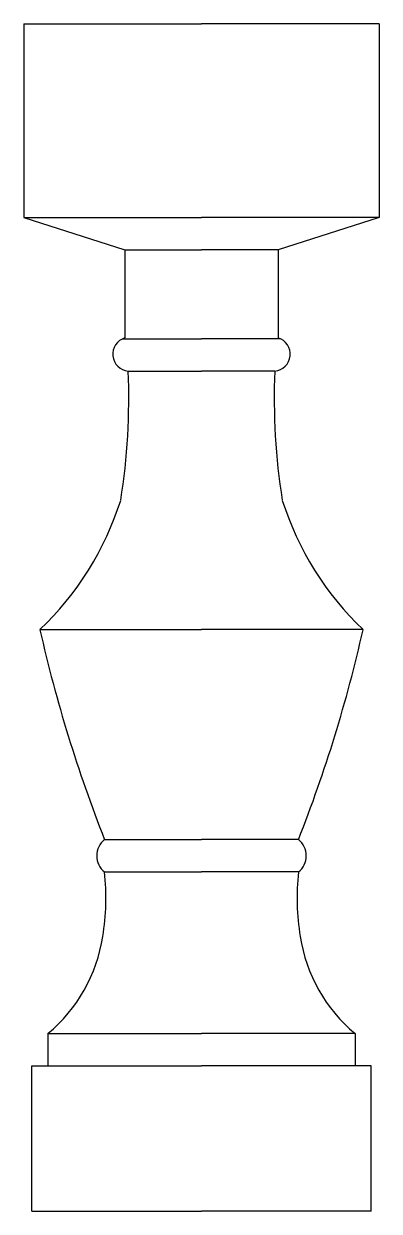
# Model space of a CAD drawing. Header units: metres. Extents: x 254 to 474, y -406 to 329.
import ezdxf

# ---------------------------------------------------------------- set-up
doc = ezdxf.new("R2010")
doc.units = ezdxf.units.M

msp = doc.modelspace()

# ---------------------------------------------------------------- linework, layer by layer
for p, q in [((254.29, 328.93), (364.29, 328.93)), ((254.29, 328.93), (254.29, 208.93)), ((474.28, 328.93), (364.28, 328.93)), ((474.28, 328.93), (474.28, 208.93)), ((254.29, 208.93), (364.29, 208.93)), ((254.29, 208.93), (316.79, 188.93)), ((254.29, 208.93), (364.29, 208.93)), ((474.28, 208.93), (364.28, 208.93)), ((474.28, 208.93), (364.28, 208.93)), ((474.28, 208.93), (411.78, 188.93)), ((316.79, 188.93), (364.29, 188.93)), ((316.79, 188.93), (316.79, 134.45)), ((411.78, 188.93), (364.28, 188.93)), ((411.78, 188.93), (411.78, 134.45)), ((315.45, 133.93), (364.29, 133.93)), ((413.12, 133.93), (364.28, 133.93)), ((318.92, 113.93), (364.29, 113.93)), ((409.65, 113.93), (364.28, 113.93)), ((264.29, -46.07), (364.29, -46.07)), ((464.28, -46.07), (364.28, -46.07)), ((304.29, -176.07), (364.29, -176.07)), ((424.28, -176.07), (364.28, -176.07)), ((304.31, -196.07), (364.29, -196.07)), ((424.26, -196.07), (364.28, -196.07)), ((269.29, -296.07), (364.29, -296.07)), ((269.29, -296.07), (269.29, -315.76)), ((459.28, -296.07), (364.28, -296.07)), ((459.28, -296.07), (459.28, -315.76)), ((259.29, -316.07), (364.29, -316.07)), ((259.29, -406.07), (259.29, -316.07)), ((469.28, -316.07), (364.28, -316.07)), ((469.28, -406.07), (469.28, -316.07)), ((259.29, -406.07), (364.29, -406.07)), ((469.28, -406.07), (364.28, -406.07))]:
    msp.add_line(p, q)
for centre, radius, start, end in [((319.93, 124.4), 10.52, 107.32, 264.5), ((408.65, 124.4), 10.52, 275.5, 72.68), ((-85.17, 97.15), 404.44, 351.01, 2.38), ((813.74, 97.15), 404.44, 177.62, 188.99), ((132.51, 91.92), 190.81, 313.68, 342.31), ((596.06, 91.92), 190.81, 197.69, 226.32), ((1131.66, 149.65), 889.17, 192.72, 201.49), ((-403.08, 149.65), 889.17, 338.51, 347.28), ((312.28, -186.07), 12.79, 128.63, 231.46), ((416.29, -186.07), 12.79, 308.54, 51.37), ((160.24, -211.96), 144.94, 350.44, 6.29), ((568.33, -211.96), 144.94, 173.71, 189.56), ((206.65, -221.15), 97.66, 309.9, 351.24), ((521.92, -221.15), 97.66, 188.76, 230.1)]:
    msp.add_arc(centre, radius, start, end)

doc.saveas('drawing.dxf')
